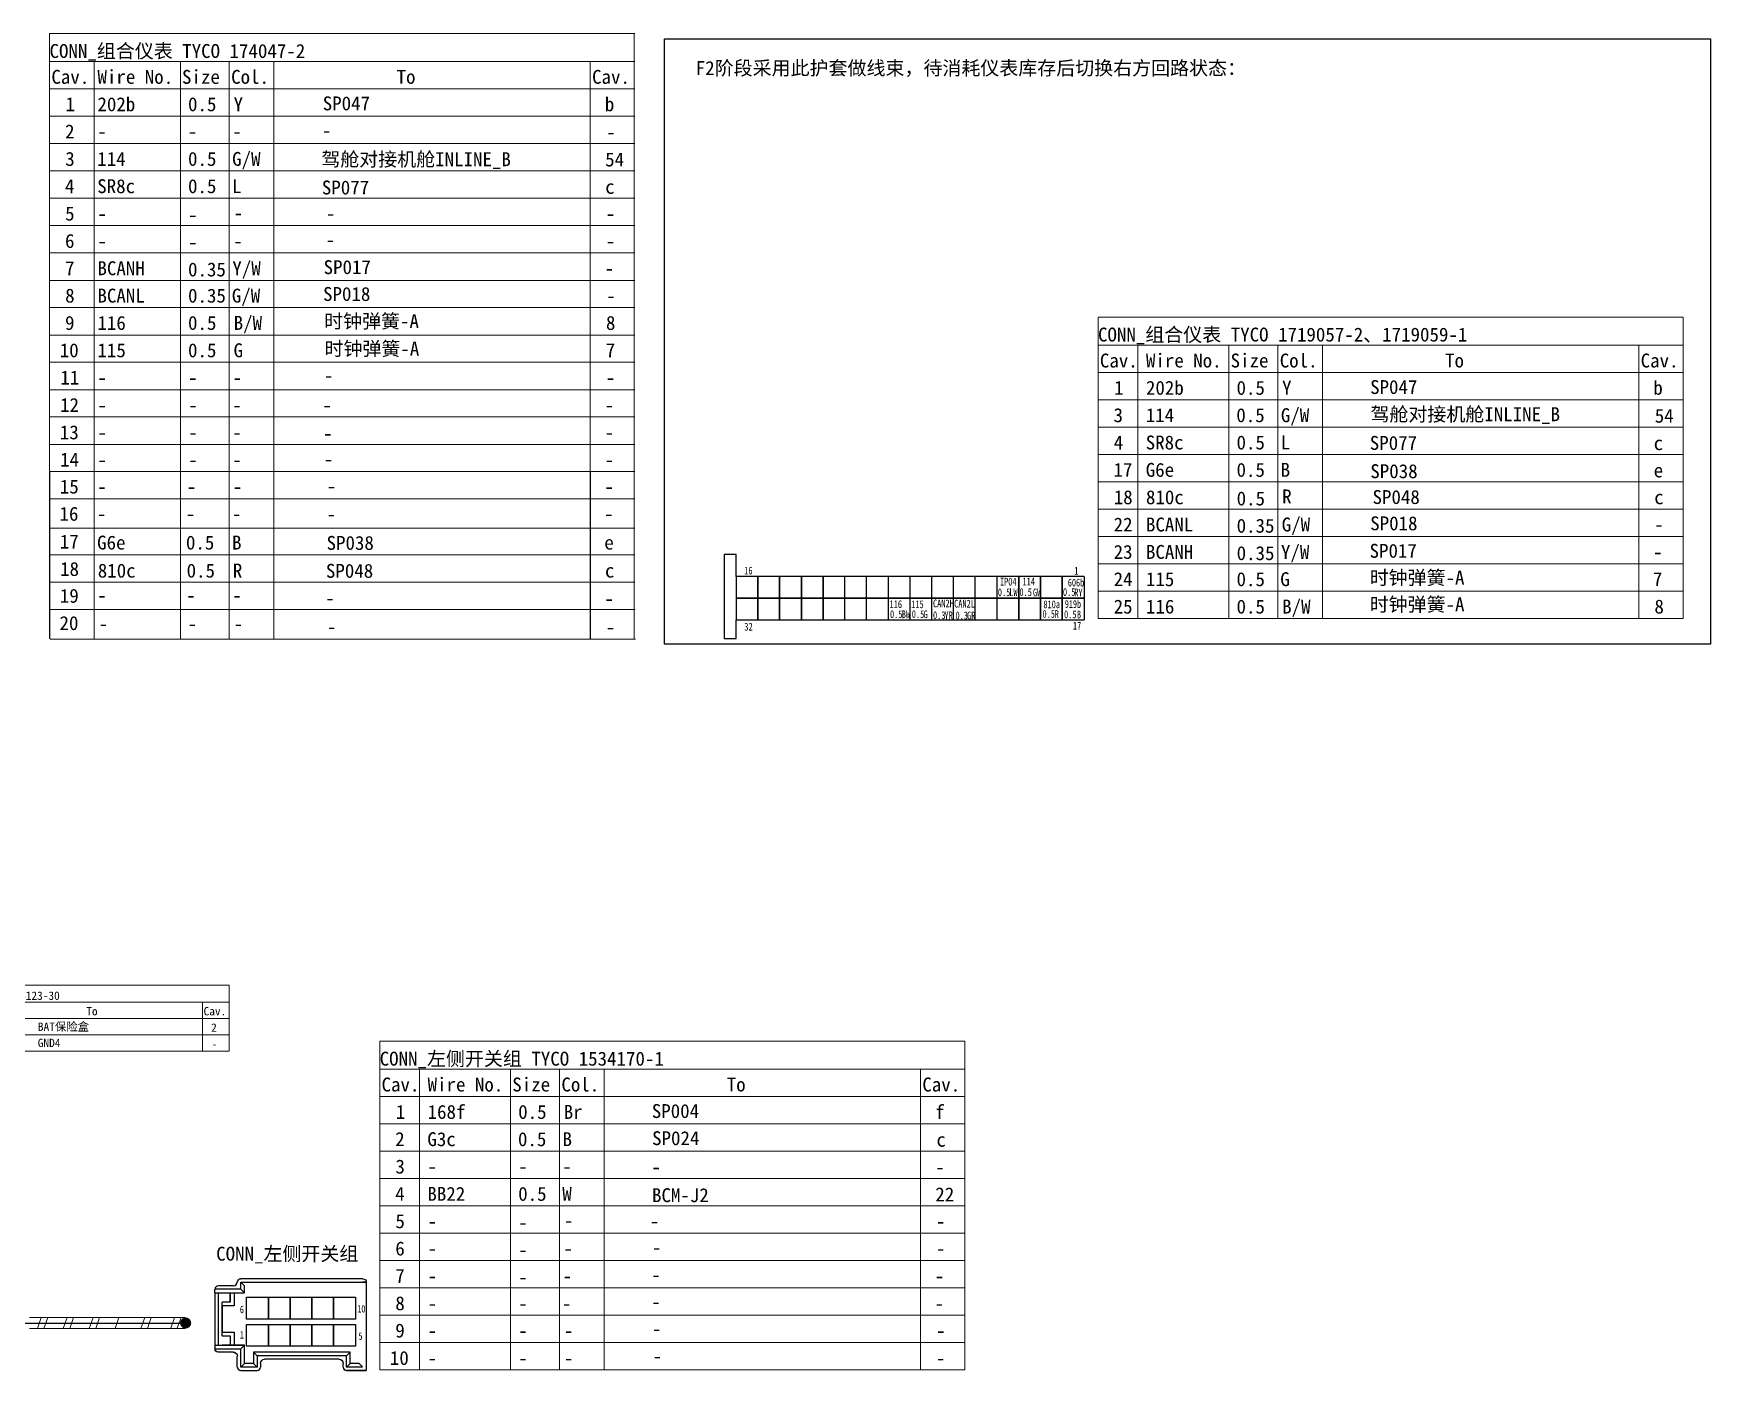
# Model space of a CAD drawing. Header units: millimetres. Extents: x 17 to 3784, y 12 to 1382.
# Drawn here: x 1264.2 to 1416.7, y 382 to 503.5 of the extents above; entities that cross this region are included whole.
import ezdxf

# ---------------------------------------------------------------- set-up
doc = ezdxf.new("R2010")
doc.units = ezdxf.units.MM
doc.styles.add('FangSong_GB2312_Style', font='simfang.ttf')
doc.styles.add('HZTXT', font='', dxfattribs={"width": 0.75})
doc.styles.add('USER2', font='', dxfattribs={"width": 0.7, "height": 3})
doc.styles.add('样式 2', font='', dxfattribs={"width": 0.75})
doc.styles.get('HZTXT').set_extended_font_data('宋体')
doc.styles.get('USER2').set_extended_font_data('FangSong_GB2312')
doc.styles.get('样式 2').set_extended_font_data('宋体')

msp = doc.modelspace()

# ---------------------------------------------------------------- hatches: boundary and pattern name
h = msp.add_hatch(color=0)
edge = h.paths.add_edge_path(flags=0)
edge.add_arc((1278.04, 386.27), 0.507, 180, 540)

# ---------------------------------------------------------------- linework, layer by layer
for p, q in [((1265.66, 463.63), (1265.66, 448.46)), ((1314.85, 463.67), (1314.85, 448.43)), ((1277.97, 386.76), (1277.97, 385.78))]:
    msp.add_line(p, q)
at = {"color": 0}
for p, q in [((1328.11, 456.13), (1327.03, 456.13)), ((1327.03, 456.13), (1327.03, 448.49)), ((1328.11, 454.15), (1328.11, 456.13)), ((1330.09, 454.15), (1328.11, 454.15)), ((1328.11, 454.15), (1328.11, 452.18)), ((1330.09, 452.18), (1330.09, 454.15)), ((1332.07, 454.15), (1330.09, 454.15)), ((1330.09, 454.15), (1330.09, 452.18)), ((1332.07, 452.18), (1332.07, 454.15)), ((1334.05, 454.15), (1332.07, 454.15)), ((1332.07, 454.15), (1332.07, 452.18)), ((1334.05, 452.18), (1334.05, 454.15)), ((1336.02, 454.15), (1334.05, 454.15)), ((1334.05, 454.15), (1334.05, 452.18)), ((1336.02, 452.18), (1336.02, 454.15)), ((1338, 454.15), (1336.02, 454.15)), ((1336.02, 454.15), (1336.02, 452.18)), ((1338, 452.18), (1338, 454.15)), ((1339.98, 454.15), (1338, 454.15)), ((1339.98, 452.18), (1339.98, 454.15)), ((1341.96, 454.15), (1339.98, 454.15)), ((1341.96, 452.18), (1341.96, 454.15)), ((1343.94, 454.15), (1341.96, 454.15)), ((1343.94, 452.18), (1343.94, 454.15)), ((1345.91, 454.15), (1343.94, 454.15)), ((1345.91, 452.18), (1345.91, 454.15)), ((1347.89, 454.15), (1345.91, 454.15)), ((1347.89, 452.18), (1347.89, 454.15)), ((1349.87, 454.15), (1347.89, 454.15)), ((1349.87, 452.18), (1349.87, 454.15)), ((1351.85, 454.15), (1349.87, 454.15)), ((1351.85, 452.18), (1351.85, 454.15)), ((1353.82, 454.15), (1351.85, 454.15)), ((1353.82, 452.18), (1353.82, 454.15)), ((1355.8, 454.15), (1353.82, 454.15)), ((1353.82, 454.15), (1353.82, 452.18)), ((1355.8, 452.18), (1355.8, 454.15)), ((1357.78, 454.15), (1355.8, 454.15)), ((1355.8, 454.15), (1355.8, 452.18)), ((1357.78, 452.18), (1357.78, 454.15)), ((1359.76, 454.15), (1357.78, 454.15)), ((1357.78, 454.15), (1357.78, 452.18)), ((1359.76, 454.15), (1359.76, 450.2)), ((1328.11, 452.18), (1330.09, 452.18)), ((1330.09, 452.18), (1328.11, 452.18)), ((1328.11, 452.18), (1328.11, 450.2)), ((1330.09, 452.18), (1332.07, 452.18)), ((1330.09, 450.2), (1330.09, 452.18)), ((1332.07, 452.18), (1330.09, 452.18)), ((1330.09, 452.18), (1330.09, 450.2)), ((1332.07, 452.18), (1334.05, 452.18)), ((1332.07, 450.2), (1332.07, 452.18)), ((1334.05, 452.18), (1332.07, 452.18)), ((1332.07, 452.18), (1332.07, 450.2)), ((1334.05, 452.18), (1336.02, 452.18)), ((1334.05, 450.2), (1334.05, 452.18)), ((1336.02, 452.18), (1334.05, 452.18)), ((1334.05, 452.18), (1334.05, 450.2)), ((1336.02, 452.18), (1338, 452.18)), ((1336.02, 450.2), (1336.02, 452.18)), ((1338, 452.18), (1336.02, 452.18)), ((1336.02, 452.18), (1336.02, 450.2)), ((1338, 452.18), (1339.98, 452.18)), ((1338, 450.2), (1338, 452.18)), ((1339.98, 452.18), (1338, 452.18)), ((1339.98, 452.18), (1341.96, 452.18)), ((1339.98, 450.2), (1339.98, 452.18)), ((1341.96, 452.18), (1339.98, 452.18)), ((1341.96, 452.18), (1343.94, 452.18)), ((1341.96, 450.2), (1341.96, 452.18)), ((1343.94, 452.18), (1341.96, 452.18)), ((1343.94, 452.18), (1345.91, 452.18)), ((1343.94, 450.2), (1343.94, 452.18)), ((1345.91, 452.18), (1343.94, 452.18)), ((1345.91, 452.18), (1347.89, 452.18)), ((1345.91, 450.2), (1345.91, 452.18)), ((1347.89, 452.18), (1345.91, 452.18)), ((1347.89, 452.18), (1349.87, 452.18)), ((1347.89, 450.2), (1347.89, 452.18)), ((1349.87, 452.18), (1347.89, 452.18)), ((1349.87, 452.18), (1351.85, 452.18)), ((1349.87, 450.2), (1349.87, 452.18)), ((1351.85, 452.18), (1349.87, 452.18)), ((1351.85, 452.18), (1353.82, 452.18)), ((1351.85, 450.2), (1351.85, 452.18)), ((1353.82, 452.18), (1351.85, 452.18)), ((1353.82, 452.18), (1355.8, 452.18)), ((1353.82, 450.2), (1353.82, 452.18)), ((1355.8, 452.18), (1353.82, 452.18)), ((1353.82, 452.18), (1353.82, 450.2)), ((1355.8, 452.18), (1357.78, 452.18)), ((1355.8, 450.2), (1355.8, 452.18)), ((1357.78, 452.18), (1355.8, 452.18)), ((1355.8, 452.18), (1355.8, 450.2)), ((1357.78, 452.18), (1359.76, 452.18)), ((1357.78, 450.2), (1357.78, 452.18)), ((1359.76, 452.18), (1357.78, 452.18)), ((1357.78, 452.18), (1357.78, 450.2)), ((1328.11, 450.2), (1330.09, 450.2)), ((1328.11, 448.49), (1328.11, 450.2)), ((1330.09, 450.2), (1332.07, 450.2)), ((1332.07, 450.2), (1334.05, 450.2)), ((1334.05, 450.2), (1336.02, 450.2)), ((1336.02, 450.2), (1338, 450.2)), ((1338, 450.2), (1339.98, 450.2)), ((1339.98, 450.2), (1341.96, 450.2)), ((1341.96, 450.2), (1343.94, 450.2)), ((1343.94, 450.2), (1345.91, 450.2)), ((1345.91, 450.2), (1347.89, 450.2)), ((1347.89, 450.2), (1349.87, 450.2)), ((1349.87, 450.2), (1351.85, 450.2)), ((1351.85, 450.2), (1353.82, 450.2)), ((1353.82, 450.2), (1355.8, 450.2)), ((1355.8, 450.2), (1357.78, 450.2)), ((1357.78, 450.2), (1359.76, 450.2)), ((1327.03, 448.49), (1328.11, 448.49)), ((1280.71, 389.01), (1280.71, 389.35)), ((1283.05, 389.35), (1280.71, 389.35)), ((1280.71, 389.01), (1280.71, 384.27)), ((1280.71, 389.01), (1283.39, 389.01)), ((1282.37, 389.66), (1281.02, 389.66)), ((1281.04, 384.27), (1281.04, 389.01)), ((1282.1, 388.16), (1282.1, 389.01)), ((1282.1, 389.01), (1282.1, 388.16)), ((1282.44, 389.01), (1282.44, 387.83)), ((1294.17, 390.3), (1283.05, 390.3)), ((1294.17, 390.3), (1283.05, 390.3)), ((1283.05, 389.99), (1283.39, 389.66)), ((1283.05, 389.99), (1294.14, 389.99)), ((1283.05, 389.35), (1283.05, 389.99)), ((1283.39, 389.01), (1283.05, 389.35)), ((1283.39, 389.01), (1283.39, 389.66)), ((1283.39, 389.01), (1283.39, 389.66)), ((1283.39, 389.66), (1283.39, 389.66)), ((1294.47, 389.99), (1294.14, 389.99)), ((1294.14, 389.99), (1294.47, 389.99)), ((1294.47, 389.99), (1294.47, 381.96)), ((1282.1, 388.16), (1281.35, 388.16)), ((1281.35, 387.83), (1281.35, 388.16)), ((1282.1, 388.16), (1281.35, 388.16)), ((1281.35, 385.11), (1281.35, 388.16)), ((1282.44, 387.83), (1281.35, 387.83)), ((1282.44, 387.83), (1281.35, 387.83)), ((1281.35, 387.83), (1281.35, 385.45)), ((1282.1, 388.16), (1282.1, 388.16)), ((1281.35, 385.45), (1282.44, 385.45)), ((1281.35, 385.11), (1281.35, 385.45)), ((1281.35, 385.11), (1282.1, 385.11)), ((1282.1, 385.11), (1282.1, 384.27)), ((1282.1, 385.11), (1282.1, 384.27)), ((1282.44, 385.45), (1282.44, 384.27)), ((1280.71, 384.27), (1281.04, 384.27)), ((1280.71, 384.27), (1280.71, 383.93)), ((1280.71, 384.27), (1283.39, 384.27)), ((1280.71, 383.93), (1283.05, 383.93)), ((1282.37, 383.62), (1281.01, 383.62)), ((1282.37, 383.62), (1281.01, 383.62)), ((1281.04, 384.27), (1282.1, 384.27)), ((1282.44, 384.27), (1281.35, 384.27)), ((1283.39, 384.27), (1282.44, 384.27)), ((1282.74, 382.27), (1282.74, 383.25)), ((1283.39, 384.27), (1283.05, 383.93)), ((1283.05, 382.27), (1283.05, 383.93)), ((1283.39, 383.75), (1283.39, 384.27)), ((1283.39, 382.6), (1283.39, 384.27)), ((1283.39, 382.6), (1283.39, 383.75)), ((1284.2, 383.62), (1284.2, 382.6)), ((1284.2, 383.62), (1284.54, 383.28)), ((1293.02, 383.62), (1284.2, 383.62)), ((1284.54, 383.28), (1284.54, 382.26)), ((1292.68, 383.28), (1284.54, 383.28)), ((1292, 382.98), (1285.22, 382.98)), ((1292, 382.98), (1285.22, 382.98)), ((1293.02, 383.62), (1292.68, 383.28)), ((1292.68, 382.26), (1292.68, 383.28)), ((1293.02, 382.6), (1293.02, 383.62)), ((1293.02, 382.6), (1293.02, 383.62)), ((1283.05, 382.27), (1283.39, 382.6)), ((1284.54, 382.26), (1283.05, 382.27)), ((1283.05, 381.96, 0), (1284.54, 381.96, 0)), ((1284.2, 382.6), (1283.39, 382.6)), ((1284.54, 382.26), (1284.2, 382.6)), ((1284.85, 382.6), (1284.85, 382.26)), ((1284.85, 382.6), (1284.85, 382.26)), ((1292.37, 382.26), (1292.37, 382.6)), ((1292.68, 382.26), (1293.02, 382.6)), ((1294.13, 382.26), (1292.68, 382.26)), ((1292.68, 381.96), (1294.47, 381.96)), ((1294.13, 381.96), (1292.68, 381.96)), ((1293.83, 382.6), (1293.02, 382.6)), ((1294.13, 382.3), (1293.83, 382.6)), ((1294.47, 381.96), (1294.13, 381.96))]:
    msp.add_line(p, q, dxfattribs=at)
at = {"color": 7, "linetype": 'Continuous', "lineweight": 13}
for points in [[(1265.66, 503.5), (1318.9, 503.5)], [(1265.66, 503.5), (1265.66, 463.67)], [(1318.84, 503.47), (1318.84, 448.43)], [(1265.66, 500.95), (1318.9, 500.95)], [(1269.71, 500.95), (1269.71, 448.43)], [(1277.56, 500.95), (1277.56, 448.43)], [(1282.01, 500.95), (1282.01, 448.43)], [(1286.06, 500.95), (1286.06, 448.43)], [(1314.84, 500.95), (1314.84, 463.67)], [(1265.66, 498.46), (1318.9, 498.46)], [(1265.66, 495.98), (1318.9, 495.98)], [(1265.66, 493.49), (1318.9, 493.49)], [(1265.66, 491.01), (1318.9, 491.01)], [(1265.66, 488.52), (1318.9, 488.52)], [(1265.66, 486.04), (1318.9, 486.04)], [(1265.66, 483.55), (1318.9, 483.55)], [(1265.66, 481.06), (1318.9, 481.06)], [(1265.66, 478.58), (1318.9, 478.58)], [(1265.66, 476.09), (1318.9, 476.09)], [(1265.66, 473.61), (1318.9, 473.61)], [(1265.66, 471.12), (1318.9, 471.12)], [(1265.66, 468.64), (1318.9, 468.64)], [(1265.66, 466.15), (1318.9, 466.15)], [(1265.66, 463.67), (1318.9, 463.67)], [(1265.67, 461.19), (1318.9, 461.19)], [(1265.67, 458.54), (1318.9, 458.54)], [(1265.67, 456.1), (1318.91, 456.1)], [(1265.67, 453.61), (1318.91, 453.61)], [(1265.68, 451.14), (1318.92, 451.14)], [(1265.71, 448.43), (1318.95, 448.43)], [(1250.06, 416.98), (1282, 416.98)], [(1282, 416.98), (1282, 410.98)], [(1250.06, 415.45), (1282, 415.45)], [(1279.56, 415.45), (1279.56, 410.98)], [(1250.06, 413.96), (1282, 413.96)], [(1250.06, 412.47), (1282, 412.47)], [(1295.69, 411.89), (1348.93, 411.89)], [(1295.69, 411.89), (1295.69, 382)], [(1348.92, 411.88), (1348.92, 382)], [(1250.06, 410.98), (1282, 410.98)], [(1295.69, 409.34), (1348.93, 409.34)], [(1299.32, 409.3), (1299.32, 382)], [(1307.6, 409.34), (1307.6, 382)], [(1312.04, 409.34), (1312.04, 382)], [(1316.1, 409.34), (1316.1, 382)], [(1344.87, 409.34), (1344.87, 382)], [(1295.69, 406.86), (1348.93, 406.86)], [(1295.69, 404.37), (1348.93, 404.37)], [(1295.69, 401.88), (1348.93, 401.88)], [(1295.69, 399.4), (1348.93, 399.4)], [(1295.69, 396.91), (1348.93, 396.91)], [(1295.69, 394.43), (1348.93, 394.43)], [(1295.69, 391.94), (1348.93, 391.94)], [(1295.69, 389.46), (1348.93, 389.46)], [(1275.62, 386.27), (1252.11, 386.27)], [(1295.69, 386.97), (1348.93, 386.97)], [(1295.69, 384.49), (1348.93, 384.49)], [(1295.69, 382), (1348.93, 382)]]:
    msp.add_lwpolyline(points, dxfattribs=at)
at = {"color": 0}
msp.add_lwpolyline([(1321.61, 503.01), (1416.74, 503.01), (1416.74, 447.99), (1321.61, 447.99)], close=True, dxfattribs=at)
at = {"color": 0, "linetype": 'Continuous', "lineweight": 13}
for points in [[(1361.03, 477.71), (1414.27, 477.71)], [(1361.03, 477.71), (1361.03, 450.31)], [(1414.26, 477.7), (1414.26, 450.31)], [(1361.03, 475.16), (1414.27, 475.16)], [(1364.66, 475.12), (1364.66, 450.31)], [(1372.94, 475.16), (1372.94, 450.31)], [(1377.38, 475.16), (1377.38, 450.31)], [(1381.44, 475.16), (1381.44, 450.31)], [(1410.21, 475.16), (1410.21, 450.31)], [(1361.03, 472.68), (1414.27, 472.68)], [(1361.03, 470.19), (1414.27, 470.19)], [(1361.03, 467.71), (1414.27, 467.71)], [(1361.03, 465.22), (1414.27, 465.22)], [(1361.03, 462.73), (1414.27, 462.73)], [(1361.03, 460.25), (1414.27, 460.25)], [(1361.03, 457.76), (1414.27, 457.76)], [(1361.03, 455.28), (1414.27, 455.28)], [(1361.03, 452.79), (1414.27, 452.79)], [(1361.03, 450.31), (1414.27, 450.31)]]:
    msp.add_lwpolyline(points, dxfattribs=at)
at = {"color": 0, "elevation": 0}
for points in [[(1283.59, 388.61), (1285.57, 388.61), (1285.57, 386.63), (1283.59, 386.63)], [(1283.59, 388.61), (1285.57, 388.61), (1285.57, 386.63), (1283.59, 386.63)], [(1283.59, 388.61), (1285.57, 388.61), (1285.57, 386.63), (1283.59, 386.63)], [(1283.59, 388.61), (1285.57, 388.61), (1285.57, 386.63), (1283.59, 386.63)], [(1283.59, 388.61), (1285.57, 388.61), (1285.57, 386.63), (1283.59, 386.63)], [(1285.57, 388.61), (1287.55, 388.61), (1287.55, 386.63), (1285.57, 386.63)], [(1287.55, 388.61), (1289.52, 388.61), (1289.52, 386.63), (1287.55, 386.63)], [(1289.52, 388.61), (1291.5, 388.61), (1291.5, 386.63), (1289.52, 386.63)], [(1291.5, 388.61), (1293.48, 388.61), (1293.48, 386.63), (1291.5, 386.63)], [(1283.59, 386.14), (1285.57, 386.14), (1285.57, 384.16), (1283.59, 384.16)], [(1283.59, 386.14), (1285.57, 386.14), (1285.57, 384.16), (1283.59, 384.16)], [(1283.59, 386.14), (1285.57, 386.14), (1285.57, 384.16), (1283.59, 384.16)], [(1283.59, 386.14), (1285.57, 386.14), (1285.57, 384.16), (1283.59, 384.16)], [(1283.59, 386.14), (1285.57, 386.14), (1285.57, 384.16), (1283.59, 384.16)], [(1285.57, 386.14), (1287.55, 386.14), (1287.55, 384.16), (1285.57, 384.16)], [(1287.55, 386.14), (1289.52, 386.14), (1289.52, 384.16), (1287.55, 384.16)], [(1289.52, 386.14), (1291.5, 386.14), (1291.5, 384.16), (1289.52, 384.16)], [(1291.5, 386.14), (1293.48, 386.14), (1293.48, 384.16), (1291.5, 384.16)]]:
    msp.add_lwpolyline(points, close=True, dxfattribs=at)
at = {"color": 7, "linetype": 'Continuous', "lineweight": 25}
msp.add_lwpolyline([(1251.33, 386.27), (1277.95, 386.27)], dxfattribs=at)
at = {"color": 7, "linetype": 'Continuous', "lineweight": 0}
for points in [[(1263.85, 386.76), (1266.21, 386.76)], [(1264.91, 386.76), (1264.56, 385.78)], [(1265.5, 386.76), (1265.15, 385.78)], [(1266.21, 386.76), (1268.56, 386.76)], [(1267.27, 386.76), (1266.91, 385.78)], [(1267.85, 386.76), (1267.5, 385.78)], [(1268.56, 386.76), (1270.92, 386.76)], [(1269.62, 386.76), (1269.27, 385.78)], [(1270.21, 386.76), (1269.86, 385.78)], [(1270.92, 386.76), (1273.27, 386.76)], [(1271.97, 386.76), (1271.62, 385.78)], [(1273.27, 386.76), (1275.62, 386.76)], [(1274.33, 386.76), (1273.98, 385.78)], [(1274.92, 386.76), (1274.57, 385.78)], [(1275.62, 386.76), (1277.98, 386.76)], [(1276.68, 385.79), (1277.04, 386.77)], [(1277.27, 385.79), (1277.63, 386.77)], [(1266.21, 385.78), (1263.85, 385.78)], [(1268.56, 385.78), (1266.21, 385.78)], [(1270.92, 385.78), (1268.56, 385.78)], [(1273.27, 385.78), (1270.92, 385.78)], [(1275.62, 385.78), (1273.27, 385.78)], [(1277.98, 385.78), (1275.62, 385.78)]]:
    msp.add_lwpolyline(points, dxfattribs=at)
at = {"color": 0}
for centre, radius, start, end in [((1281.02, 389.35, 0), 0.305, 89.9934, 179.9934), ((1282.37, 390.03, 0), 0.373, 269.9934, 357.1274), ((1283.05, 382.27, 0), 0.305, 179.9934, 269.9934), ((1283.05, 382.27, 0), 0.305, 201.0772, 269.9934), ((1284.54, 382.26, 0), 0.305, 269.9933, 359.9934), ((1284.54, 382.26, 0), 0.305, 269.9933, 359.9934), ((1292.68, 382.26, 0), 0.305, 179.9933, 269.9934), ((1292.68, 382.26, 0), 0.305, 201.0772, 269.9934)]:
    msp.add_arc(centre, radius, start, end, dxfattribs=at)
at = {"color": 0, "extrusion": (0, 0, -1)}
for centre, radius, start, end in [((-1283.05, 389.99, 0), 0.305, 2.9322, 89.959), ((-1294.17, 389.99, 0), 0.305, 90.0066, 180.0066), ((-1294.17, 389.99, 0), 0.305, 90.0066, 180.0066), ((-1281.01, 383.93, 0), 0.305, 270.0066, 0.0066), ((-1281.01, 383.93, 0), 0.305, 270.0066, 338.9228), ((-1282.37, 383.25, 0), 0.373, 90.0066, 158.9227), ((-1282.37, 383.25, 0), 0.373, 90.0066, 180.0066), ((-1285.22, 382.6, 0), 0.373, 0.0066, 90.0066), ((-1285.22, 382.6, 0), 0.373, 0.0066, 90.0066), ((-1292, 382.6, 0), 0.373, 90.0066, 158.9227), ((-1292, 382.6, 0), 0.373, 90.0066, 180.0066)]:
    msp.add_arc(centre, radius, start, end, dxfattribs=at)

# ---------------------------------------------------------------- texts
at = {"color": 7, "linetype": 'Continuous', "style": 'FangSong_GB2312_Style'}
for s, height, p in [('CONN_组合仪表 TYCO 174047-2', 1.2655, (1265.66, 501.28)), ('F2阶段采用此护套做线束，待消耗仪表库存后切换右方回路状态：', 1.2655, (1324.44, 499.73)), ('Cav.', 1.265, (1265.83, 498.93)), ('Wire No.', 1.265, (1270.02, 498.93)), ('Size', 1.265, (1277.71, 498.93)), ('Col.', 1.265, (1282.18, 498.93)), ('To', 1.265, (1297.23, 498.93)), ('Cav.', 1.265, (1315.01, 498.93)), ('1', 1.27, (1267.12, 496.44)), ('202b', 1.265, (1270.02, 496.44)), ('0.5', 1.265, (1278.26, 496.44)), ('Y', 1.27, (1282.4, 496.44)), ('SP047', 1.265, (1290.51, 496.52)), ('b', 1.27, (1316.17, 496.44)), ('2', 1.27, (1267.07, 493.96)), ('-', 1.27, (1270, 493.96)), ('-', 1.27, (1278.23, 493.96)), ('-', 1.27, (1282.28, 493.96)), ('-', 1.27, (1290.43, 494.05)), ('-', 1.27, (1316.3, 493.91)), ('3', 1.27, (1267.09, 491.47)), ('114', 1.265, (1270, 491.47)), ('0.5', 1.265, (1278.26, 491.47)), ('G/W', 1.265, (1282.27, 491.47)), ('驾舱对接机舱INLINE_B', 1.2655, (1290.38, 491.44)), ('54', 1.265, (1316.2, 491.42)), ('4', 1.27, (1267.06, 488.98)), ('SR8c', 1.265, (1270, 488.99)), ('0.5', 1.265, (1278.26, 488.99)), ('L', 1.27, (1282.27, 488.99)), ('SP077', 1.265, (1290.43, 488.87)), ('c', 1.27, (1316.2, 488.93)), ('5', 1.27, (1267.08, 486.5)), ('-', 1.27, (1270.02, 486.5)), ('-', 1.27, (1278.26, 486.39)), ('-', 1.27, (1282.41, 486.56)), ('-', 1.27, (1290.8, 486.52)), ('-', 1.27, (1316.25, 486.5)), ('6', 1.27, (1267.07, 484.01)), ('-', 1.27, (1270.02, 484.01)), ('-', 1.27, (1278.26, 483.9)), ('-', 1.27, (1282.37, 484.01)), ('-', 1.27, (1290.76, 484.12)), ('-', 1.27, (1316.25, 484.01)), ('7', 1.27, (1267.07, 481.53)), ('BCANH', 1.265, (1270.02, 481.53)), ('0.35', 1.265, (1278.26, 481.42)), ('Y/W', 1.265, (1282.29, 481.53)), ('SP017', 1.265, (1290.59, 481.63)), ('-', 1.27, (1316.15, 481.53)), ('8', 1.27, (1267.08, 479.04)), ('BCANL', 1.265, (1270.02, 479.04)), ('0.35', 1.265, (1278.26, 479.04)), ('G/W', 1.265, (1282.24, 479.04)), ('SP018', 1.265, (1290.54, 479.19)), ('-', 1.27, (1316.3, 479.04)), ('9', 1.27, (1267.07, 476.56)), ('116', 1.265, (1270.02, 476.56)), ('0.5', 1.265, (1278.26, 476.56)), ('B/W', 1.265, (1282.41, 476.56)), ('时钟弹簧-A', 1.265, (1290.64, 476.72)), ('8', 1.27, (1316.27, 476.56)), ('10', 1.265, (1266.59, 474.07)), ('115', 1.265, (1270.02, 474.07)), ('0.5', 1.265, (1278.26, 474.07)), ('G', 1.27, (1282.4, 474.07)), ('时钟弹簧-A', 1.265, (1290.67, 474.22)), ('7', 1.27, (1316.25, 474.07)), ('11', 1.265, (1266.64, 471.59)), ('-', 1.27, (1270.02, 471.59)), ('-', 1.27, (1278.26, 471.59)), ('-', 1.27, (1282.31, 471.59)), ('-', 1.27, (1290.61, 471.78)), ('-', 1.27, (1316.25, 471.59)), ('12', 1.265, (1266.62, 469.1)), ('-', 1.27, (1270.02, 469.1)), ('-', 1.27, (1278.28, 469.1)), ('-', 1.27, (1282.29, 469.1)), ('-', 1.27, (1290.48, 469.09)), ('-', 1.27, (1316.15, 469.1)), ('13', 1.265, (1266.6, 466.61)), ('-', 1.27, (1270.02, 466.61)), ('-', 1.27, (1278.28, 466.61)), ('-', 1.27, (1282.29, 466.61)), ('-', 1.27, (1290.54, 466.53)), ('-', 1.27, (1316.15, 466.61)), ('14', 1.265, (1266.62, 464.13)), ('-', 1.27, (1270.02, 464.13)), ('-', 1.27, (1278.28, 464.13)), ('-', 1.27, (1282.29, 464.13)), ('-', 1.27, (1290.6, 464.18)), ('-', 1.27, (1316.15, 464.13)), ('15', 1.265, (1266.6, 461.68)), ('-', 1.27, (1270, 461.68)), ('-', 1.27, (1278.14, 461.68)), ('-', 1.27, (1282.33, 461.68)), ('-', 1.27, (1290.88, 461.73)), ('-', 1.27, (1316.13, 461.68)), ('16', 1.265, (1266.57, 459.21)), ('-', 1.27, (1269.97, 459.21)), ('-', 1.27, (1278.05, 459.21)), ('-', 1.27, (1282.24, 459.21)), ('-', 1.27, (1290.87, 459.19)), ('-', 1.27, (1316.1, 459.21)), ('17', 1.265, (1266.6, 456.68)), ('G6e', 1.265, (1269.99, 456.59)), ('0.5', 1.265, (1278.07, 456.59)), ('B', 1.27, (1282.26, 456.59)), ('SP038', 1.265, (1290.86, 456.56)), ('e', 1.27, (1316.12, 456.59)), ('18', 1.265, (1266.62, 454.19)), ('810c', 1.265, (1270.05, 454.04)), ('0.5', 1.265, (1278.13, 454.04)), ('R', 1.27, (1282.33, 454.04)), ('SP048', 1.265, (1290.8, 454.02)), ('c', 1.27, (1316.18, 454.04)), ('19', 1.265, (1266.6, 451.75)), ('-', 1.27, (1270.01, 451.8)), ('-', 1.27, (1278.09, 451.8)), ('-', 1.27, (1282.28, 451.8)), ('-', 1.27, (1290.74, 451.54)), ('-', 1.27, (1316.13, 451.5)), ('20', 1.265, (1266.57, 449.27)), ('-', 1.27, (1270.13, 449.21)), ('-', 1.27, (1278.21, 449.21)), ('-', 1.27, (1282.4, 449.21)), ('-', 1.27, (1290.89, 448.93)), ('-', 1.27, (1316.25, 448.91)), ('CONN_EPS供电 YAZAKI 7123-4123-30', 0.7593, (1250.06, 415.65)), ('To', 0.759, (1269, 414.24)), ('Cav.', 0.759, (1279.67, 414.24)), ('BAT保险盒', 0.759, (1264.6, 412.83)), ('2', 0.759, (1280.36, 412.75)), ('GND4', 0.759, (1264.59, 411.36)), ('-', 0.759, (1280.41, 411.25)), ('CONN_左侧开关组 TYCO 1534170-1', 1.2655, (1295.69, 409.67)), ('Cav.', 1.265, (1295.86, 407.32)), ('Wire No.', 1.265, (1300.05, 407.32)), ('Size', 1.265, (1307.75, 407.32)), ('Col.', 1.265, (1312.22, 407.32)), ('To', 1.265, (1327.26, 407.32)), ('Cav.', 1.265, (1345.05, 407.32)), ('1', 1.27, (1297.15, 404.83)), ('168f', 1.265, (1300.05, 404.83)), ('0.5', 1.265, (1308.29, 404.83)), ('Br', 1.265, (1312.43, 404.83)), ('SP004', 1.265, (1320.44, 404.91)), ('f', 1.27, (1346.21, 404.83)), ('2', 1.27, (1297.1, 402.35)), ('G3c', 1.265, (1300.03, 402.35)), ('0.5', 1.265, (1308.27, 402.35)), ('B', 1.27, (1312.32, 402.35)), ('SP024', 1.265, (1320.47, 402.44)), ('c', 1.27, (1346.33, 402.3)), ('3', 1.27, (1297.12, 399.86)), ('-', 1.27, (1300.03, 399.87)), ('-', 1.27, (1308.29, 399.87)), ('-', 1.27, (1312.3, 399.87)), ('-', 1.27, (1320.41, 399.83)), ('-', 1.27, (1346.23, 399.81)), ('4', 1.27, (1297.1, 397.38)), ('BB22', 1.265, (1300.03, 397.38)), ('0.5', 1.265, (1308.29, 397.38)), ('W', 1.27, (1312.3, 397.38)), ('BCM-J2', 1.265, (1320.46, 397.26)), ('22', 1.265, (1346.23, 397.33)), ('5', 1.27, (1297.12, 394.89)), ('-', 1.27, (1300.05, 394.89)), ('-', 1.27, (1308.3, 394.78)), ('-', 1.27, (1312.44, 394.96)), ('-', 1.27, (1320.26, 394.91)), ('-', 1.27, (1346.28, 394.89)), ('6', 1.27, (1297.11, 392.41)), ('-', 1.27, (1300.05, 392.41)), ('-', 1.27, (1308.3, 392.3)), ('-', 1.27, (1312.4, 392.41)), ('-', 1.27, (1320.45, 392.51)), ('-', 1.27, (1346.28, 392.41)), ('7', 1.27, (1297.11, 389.92)), ('-', 1.27, (1320.39, 390.02)), ('-', 1.27, (1300.05, 389.92)), ('-', 1.27, (1308.3, 389.81)), ('-', 1.27, (1312.33, 389.92)), ('-', 1.27, (1346.18, 389.92)), ('8', 1.27, (1297.11, 387.43)), ('-', 1.27, (1300.05, 387.43)), ('-', 1.27, (1308.29, 387.43)), ('-', 1.27, (1312.27, 387.43)), ('-', 1.27, (1320.4, 387.58)), ('-', 1.27, (1346.16, 387.43)), ('9', 1.27, (1297.11, 384.95)), ('-', 1.27, (1300.05, 384.95)), ('-', 1.27, (1308.29, 384.95)), ('-', 1.27, (1312.44, 384.95)), ('-', 1.27, (1320.46, 385.11)), ('-', 1.27, (1346.3, 384.95)), ('10', 1.265, (1296.62, 382.46)), ('-', 1.27, (1300.05, 382.46)), ('-', 1.27, (1308.29, 382.46)), ('-', 1.27, (1312.44, 382.46)), ('-', 1.27, (1320.52, 382.62)), ('-', 1.27, (1346.28, 382.46))]:
    msp.add_text(s, height=height, dxfattribs=at).set_placement(p)
at = {"color": 0, "linetype": 'Continuous', "style": 'FangSong_GB2312_Style'}
for s, height, p in [('CONN_组合仪表 TYCO 1719057-2、1719059-1', 1.2655, (1361.03, 475.5)), ('Cav.', 1.265, (1361.2, 473.14)), ('Wire No.', 1.265, (1365.39, 473.14)), ('Size', 1.265, (1373.09, 473.14)), ('Col.', 1.265, (1377.56, 473.14)), ('To', 1.265, (1392.6, 473.14)), ('Cav.', 1.265, (1410.39, 473.14)), ('1', 1.27, (1362.49, 470.66)), ('202b', 1.265, (1365.39, 470.66)), ('0.5', 1.265, (1373.63, 470.66)), ('Y', 1.27, (1377.77, 470.66)), ('SP047', 1.265, (1385.78, 470.73)), ('b', 1.27, (1411.54, 470.66)), ('3', 1.27, (1362.44, 468.17)), ('114', 1.265, (1365.37, 468.17)), ('0.5', 1.265, (1373.61, 468.17)), ('G/W', 1.265, (1377.66, 468.17)), ('驾舱对接机舱INLINE_B', 1.2655, (1385.81, 468.26)), ('54', 1.265, (1411.67, 468.12)), ('4', 1.27, (1362.46, 465.68)), ('SR8c', 1.265, (1365.37, 465.69)), ('0.5', 1.265, (1373.63, 465.69)), ('L', 1.27, (1377.64, 465.69)), ('SP077', 1.265, (1385.75, 465.65)), ('c', 1.27, (1411.57, 465.63)), ('17', 1.265, (1362.44, 463.2)), ('G6e', 1.265, (1365.37, 463.2)), ('0.5', 1.265, (1373.63, 463.2)), ('B', 1.27, (1377.64, 463.2)), ('SP038', 1.265, (1385.8, 463.08)), ('e', 1.27, (1411.57, 463.15)), ('18', 1.265, (1362.46, 460.71)), ('810c', 1.265, (1365.39, 460.71)), ('0.5', 1.265, (1373.64, 460.6)), ('R', 1.27, (1377.78, 460.78)), ('SP048', 1.265, (1386, 460.73)), ('c', 1.27, (1411.62, 460.71)), ('22', 1.265, (1362.45, 458.23)), ('BCANL', 1.265, (1365.39, 458.23)), ('0.35', 1.265, (1373.64, 458.12)), ('G/W', 1.265, (1377.74, 458.23)), ('SP018', 1.265, (1385.79, 458.34)), ('-', 1.27, (1411.62, 458.23)), ('23', 1.265, (1362.45, 455.74)), ('BCANH', 1.265, (1365.39, 455.74)), ('0.35', 1.265, (1373.64, 455.63)), ('Y/W', 1.265, (1377.67, 455.74)), ('SP017', 1.265, (1385.73, 455.84)), ('-', 1.27, (1411.52, 455.74)), ('时钟弹簧-A', 1.265, (1385.74, 453.4)), ('24', 1.265, (1362.45, 453.26)), ('115', 1.265, (1365.39, 453.26)), ('0.5', 1.265, (1373.63, 453.26)), ('G', 1.27, (1377.61, 453.26)), ('7', 1.27, (1411.5, 453.26)), ('25', 1.265, (1362.45, 450.77)), ('116', 1.265, (1365.39, 450.77)), ('0.5', 1.265, (1373.63, 450.77)), ('B/W', 1.265, (1377.78, 450.77)), ('时钟弹簧-A', 1.265, (1385.74, 450.97)), ('8', 1.27, (1411.64, 450.77)), ('CONN_左侧开关组', 1.265, (1280.82, 391.94))]:
    msp.add_text(s, height=height, dxfattribs=at).set_placement(p)
at = {"color": 0, "style": 'HZTXT', "width": 0.75}
for s, p in [('CAN2H', (1346.02, 451.34)), ('CAN2L', (1347.94, 451.32))]:
    msp.add_text(s, height=0.706, dxfattribs=at).set_placement(p)
at = {"color": 0, "style": '样式 2'}
for s, insert, char_height, width, attachment_point in [('16', (1328.85, 455.03), 0.706, 4.1266, 1), ('1', (1358.87, 455.01), 0.706, 4.1266, 1), ('0.5', (1351.92, 453.06), 0.706, 1.2565, 1), ('IP04', (1352.11, 454.02), 0.706, 1.2565, 1), ('LW', (1352.96, 453.07), 0.706, 1.2565, 1), ('0.5', (1353.88, 453.07), 0.706, 1.6992, 1), ('114', (1354.16, 454.04), 0.706, 2.6734, 1), ('GW', (1355.11, 453.04), 0.706, 1.6992, 1), ('0.5', (1357.84, 453.08), 0.706, 2.6734, 1), ('{\\W0.67;606b}', (1358.29, 453.22), 0.7063, 1.8978, 7), ('RY', (1358.87, 453.04), 0.706, 2.6734, 1), ('116', (1342.07, 451.26), 0.706, 2.1498, 7), ('115', (1344.04, 451.25), 0.706, 2.1498, 7), ('810a', (1356.06, 451.96), 0.706, 2.6734, 1), ('{\\W0.67;919b}', (1358.01, 451.27), 0.7063, 1.8978, 7), ('0.5', (1342.11, 450.35), 0.706, 1.5715, 7), ('BW', (1343.18, 450.35), 0.706, 0.5077, 7), ('0.5', (1344.09, 450.35), 0.706, 1.5715, 7), ('G', (1345.16, 450.34), 0.706, 0.5077, 7), ('0.3', (1346.02, 450.97), 0.706, 1.2244, 1), ('YR', (1347.06, 450.96), 0.706, 1.2244, 1), ('0.3', (1348.07, 450.95), 0.706, 1.2244, 1), ('GR', (1349.12, 450.95), 0.706, 1.2244, 1), ('0.5', (1355.98, 451.09), 0.706, 2.6734, 1), ('R', (1357.09, 451.08), 0.706, 2.6734, 1), ('0.5', (1357.94, 451.05), 0.706, 2.6734, 1), ('17', (1358.75, 450.02), 0.706, 4.1266, 1), ('B', (1359.11, 451.04), 0.706, 2.6734, 1), ('32', (1328.86, 449.93), 0.706, 4.1266, 1)]:
    msp.add_mtext(s, dxfattribs=dict(at, insert=insert, char_height=char_height, width=width, attachment_point=attachment_point))
at = {"color": 0, "char_height": 0.6781, "attachment_point": 5, "rotation": 359.9934, "style": 'USER2'}
for s, insert in [('{\\fSimSun|b0|i0|c0|p2;6}', (1283.16, 387.5)), ('{\\fSimSun|b0|i0|c134|p2;10}', (1294.02, 387.56)), ('{\\fSimSun|b0|i0|c134|p2;1}', (1283.16, 385.2)), ('{\\fSimSun|b0|i0|c134|p2;5}', (1293.94, 385.08))]:
    msp.add_mtext(s, dxfattribs=dict(at, insert=insert))

doc.saveas('drawing.dxf')
